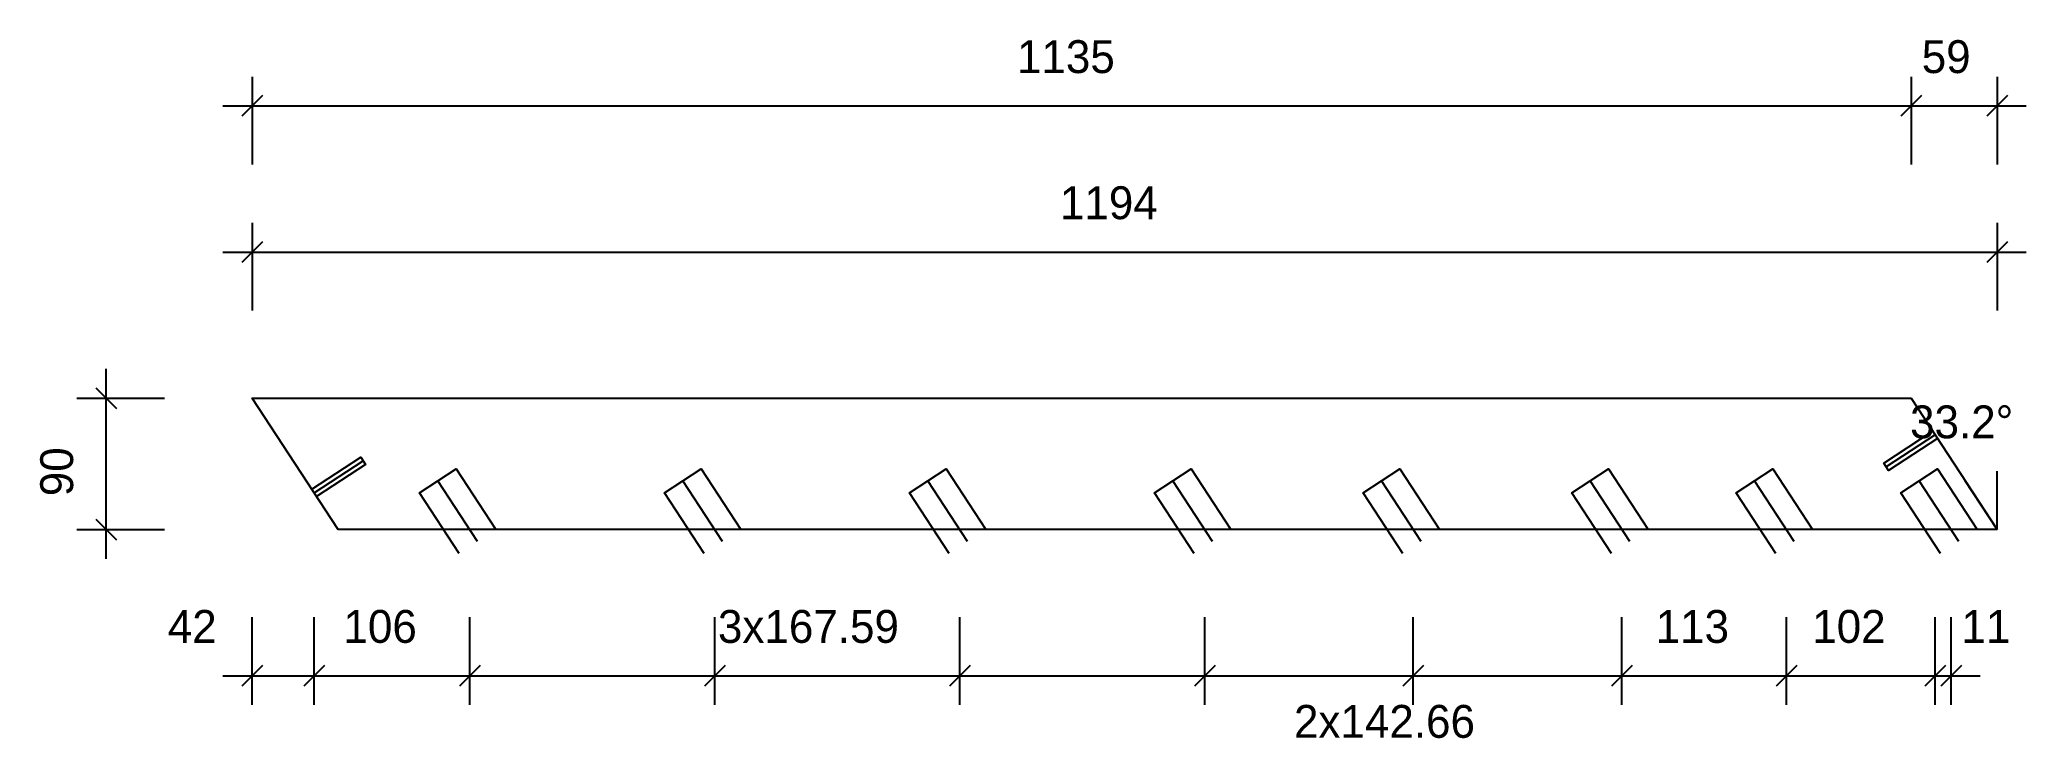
# Model space of a CAD drawing. Header units: millimetres. Extents: x -145 to 1214, y -143 to 335.
import ezdxf
from ezdxf.enums import TextEntityAlignment as Align

# ---------------------------------------------------------------- set-up
doc = ezdxf.new("R2010")
doc.units = ezdxf.units.MM
for name, color, linetype in [('CONTOUR', 7, 'CONTINUOUS'), ('DIMLINES', 7, 'CONTINUOUS'), ('DIMLINESTEXT', 7, 'CONTINUOUS'), ('DRILLINGSSIDE', 7, 'CONTINUOUS')]:
    doc.layers.add(name, color=color, linetype=linetype)

msp = doc.modelspace()

# ---------------------------------------------------------------- linework, layer by layer
at = {"layer": 'CONTOUR', "color": 0, "linetype": '0'}
msp.add_lwpolyline([(1193.595, 0), (58.802, 0), (0, 90), (1134.793, 90), (1193.595, 0)], dxfattribs=at)
at = {"layer": 'DIMLINES', "color": 0}
for p, q in [((0, 310), (0, 250)), ((1134.793, 310), (1134.793, 250)), ((1193.595, 310), (1193.595, 250)), ((-20, 290), (1213.595, 290)), ((7.071, 297.071), (-7.071, 282.929)), ((1141.864, 297.071), (1127.721, 282.929)), ((1200.666, 297.071), (1186.524, 282.929)), ((0, 210), (0, 150)), ((1193.595, 210), (1193.595, 150)), ((7.071, 197.071), (-7.071, 182.929)), ((1200.666, 197.071), (1186.524, 182.929)), ((-20, 190), (1213.595, 190)), ((-100, -20), (-100, 110)), ((-107.071, 97.071), (-92.929, 82.929)), ((-120, 90), (-60, 90)), ((1193.595, 0), (1171.716, 33.486)), ((1193.595, 0), (1193.595, 40)), ((-120, 0), (-60, 0)), ((-107.071, 7.071), (-92.929, -7.071)), ((0, -120), (0, -60)), ((42.393, -120), (42.393, -60)), ((148.847, -120), (148.847, -60)), ((316.439, -120), (316.439, -60)), ((484.031, -120), (484.031, -60)), ((651.624, -120), (651.624, -60)), ((794.287, -120), (794.287, -60)), ((936.95, -120), (936.95, -60)), ((1049.544, -120), (1049.544, -60)), ((1151.201, -120), (1151.201, -60)), ((1162.137, -120), (1162.137, -60)), ((7.071, -92.929), (-7.071, -107.071)), ((49.464, -92.929), (35.322, -107.071)), ((155.918, -92.929), (141.776, -107.071)), ((323.51, -92.929), (309.368, -107.071)), ((491.102, -92.929), (476.96, -107.071)), ((658.695, -92.929), (644.553, -107.071)), ((801.358, -92.929), (787.216, -107.071)), ((944.021, -92.929), (929.879, -107.071)), ((1056.615, -92.929), (1042.473, -107.071)), ((1158.272, -92.929), (1144.13, -107.071)), ((1169.208, -92.929), (1155.066, -107.071)), ((-20, -100), (1182.137, -100))]:
    msp.add_line(p, q, dxfattribs=at)
at = {"layer": 'DRILLINGSSIDE', "color": 3}
for p, q in [((1151.201, 64.885), (1117.715, 43.007)), ((42.393, 25.115), (75.879, 46.993)), ((154.207, -8.204), (127.077, 33.319)), ((321.799, -8.204), (294.67, 33.319)), ((489.392, -8.204), (462.262, 33.319)), ((656.984, -8.204), (629.855, 33.319)), ((799.648, -8.204), (772.518, 33.319)), ((942.311, -8.204), (915.181, 33.319)), ((1054.904, -8.204), (1027.774, 33.319)), ((1167.497, -8.204), (1140.368, 33.319))]:
    msp.add_line(p, q, dxfattribs=at)
at = {"layer": 'DRILLINGSSIDE', "color": 3, "linetype": '3'}
for points in [[(1152.842, 62.374), (1119.356, 40.495), (1116.074, 45.518), (1149.561, 67.397)], [(40.752, 27.626), (74.239, 49.505), (77.52, 44.482), (44.034, 22.603)], [(141.65, -16.409), (114.52, 25.115), (139.635, 41.524), (166.764, 0)], [(309.242, -16.409), (282.112, 25.115), (307.227, 41.524), (334.357, 0)], [(476.834, -16.409), (449.705, 25.115), (474.819, 41.524), (501.949, 0)], [(644.427, -16.409), (617.297, 25.115), (642.412, 41.524), (669.542, 0)], [(787.09, -16.409), (759.96, 25.115), (785.075, 41.524), (812.205, 0)], [(929.753, -16.409), (902.624, 25.115), (927.738, 41.524), (954.868, 0)], [(1042.347, -16.409), (1015.217, 25.115), (1040.332, 41.524), (1067.461, 0)], [(1154.94, -16.409), (1127.81, 25.115), (1152.925, 41.524), (1180.055, 0)]]:
    msp.add_lwpolyline(points, dxfattribs=at)

# ---------------------------------------------------------------- texts
at = {"layer": 'DIMLINESTEXT'}
for s, p in [('1135', (523.149, 335)), ('59', (1142.07, 335)), ('1194', (552.55, 235)), ('33.2°', (1134.101, 85))]:
    msp.add_text(s, height=22.5, dxfattribs=at).set_placement(p, align=Align.TOP_LEFT)
for s, rotation, p in [('90', 90, (-145, 22.876)), ('42', -360, (-57.748, -55)), ('106', -360, (62.434, -55)), ('3x167.59', -360, (318.616, -55)), ('113', -360, (960.061, -55)), ('102', -360, (1067.187, -55)), ('11', -360, (1169.237, -55)), ('2x142.66', -360, (712.668, -120))]:
    msp.add_text(s, height=22.5, rotation=rotation, dxfattribs=at).set_placement(p, align=Align.TOP_LEFT)

doc.saveas('drawing.dxf')
